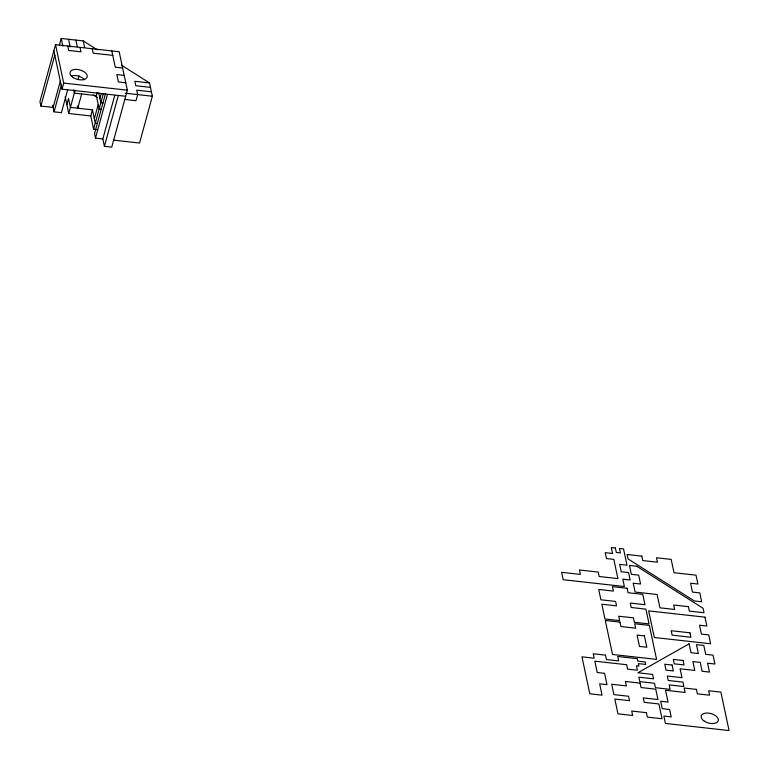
<?xml version="1.0" encoding="UTF-8"?>
<svg xmlns="http://www.w3.org/2000/svg" width="769" height="769" viewBox="0 0 769 769"><rect width="100%" height="100%" fill="white"/><g stroke="black" fill="none" stroke-linecap="round" stroke-linejoin="round"><path stroke-width="1.15" d="M114.725 95.481L102.835 138.939L104.411 146.331L111.755 147.148L127.337 90.175L119.166 51.744L55.531 44.65L39.94 101.623L40.882 106.055L53.128 107.42L60.443 80.678M40.882 106.055L54.801 55.185M59.338 45.294L61.212 38.45L83.244 40.911L97.307 49.822M67.653 89.848L61.414 112.678L54.07 111.851L61.558 84.465M125.664 96.279L62.029 89.185L63.702 83.081L55.531 44.65M66.865 104.622L68.537 98.519L70.421 107.391L92.453 109.852L95.279 123.146L97.538 123.405M97 129.634L93.607 129.25L90.78 115.956L68.749 113.495L75.151 90.098M78.15 79.13L79.082 75.737M81.658 93.962L77.765 108.208L77.294 105.987M90.78 115.956L92.453 109.852M101.431 109.16L99.172 108.91L96.346 95.606L97.182 92.549M94.337 118.714L98.23 104.469M99.903 98.365L101.143 93.847M93.607 129.25L103.315 93.76M105.478 93.741L94.549 133.691L95.491 138.122L102.835 138.939M95.491 138.122L107.362 94.75M104.411 146.331L118.32 95.462M121.406 65.105L149.532 82.937L152.358 96.24L139.554 143.034L113.706 140.15M112.764 55.358L93.184 53.176L92.242 48.745M122.627 68.008L115.283 67.191L111.822 50.927M124.194 75.4L116.85 74.574L118.426 81.966L125.77 82.792M149.532 82.937L134.844 81.293L135.786 85.734L150.474 87.368M151.416 91.799L136.728 90.165L137.67 94.597L135.998 100.701L124.703 99.441M63.702 83.081L127.337 90.175M125.241 93.212L152.358 96.24M96.346 95.606L74.324 93.145L73.613 89.819M103.104 103.056L100.845 102.806L98.72 92.828M93.203 94.972L97.221 97.519M83.244 40.911L84.657 47.563M80.005 47.38L80.947 51.811L68.71 50.446L67.768 46.015M75.9 40.084L77.313 46.736M68.556 39.267L70.21 47.034M61.212 38.45L62.866 46.207M65.221 96.865L68.749 113.495M53.859 50.754L62.029 89.185M52.657 105.209L54.07 111.851M71.354 75.891A8.853 4.883 15.3 0 1 84.523 79.736M689.12 643.836L637.914 672.76L652.602 674.403L653.544 678.835L638.856 677.201L639.798 681.632L654.486 683.266L655.428 687.707L670.116 689.341L669.174 684.91L683.862 686.544L682.92 682.113L668.232 680.469L667.29 676.038L681.978 677.672L680.094 668.809L694.772 670.443L692.888 661.58L700.232 662.397L702.116 671.26L709.46 672.087L707.576 663.214L714.92 664.031L713.036 655.169L705.692 654.342L703.808 645.479L696.464 644.662L698.348 653.525L691.004 652.708L689.12 643.836M615.383 548.009L611.307 547.557L612.566 553.469L605.222 552.651L606.472 558.563L613.816 559.38L617.901 578.596L599.138 576.5L598.195 572.069L579.432 569.973L580.374 574.405L561.61 572.319L563.177 579.701L624.37 586.536L622.794 579.144L630.138 579.961L628.571 572.569L621.227 571.751L619.66 564.359L627.004 565.177L623.544 548.922L619.468 548.46L620.41 552.901L616.325 552.44L615.383 548.009M641.807 556.131L627.12 554.487L628.062 558.928L694.349 600.954L701.684 601.771L699.8 592.909L692.456 592.082L690.572 583.219L697.916 584.036L696.032 575.164L674 572.713L671.174 559.409L656.495 557.765L657.437 562.206L642.749 560.563L641.807 556.131M636.79 566.272L629.446 565.455L631.33 574.318L638.674 575.135L640.558 584.007L633.214 583.19L635.098 592.053L657.13 594.514L659.956 607.818L674.644 609.452L673.702 605.02L688.39 606.664L689.332 611.095L704.019 612.73L703.077 608.298L636.79 566.272M627.129 588.285L612.441 586.641L613.383 591.082L598.705 589.439L600.897 599.791L615.585 601.425L616.527 605.857L601.839 604.223L604.982 619.007L619.67 620.641L618.728 616.209L633.416 617.843L634.358 622.275L649.046 623.919L645.902 609.135L631.214 607.5L630.272 603.059L644.96 604.703L642.759 594.35L628.071 592.716L627.129 588.285M704.962 617.171L648.661 610.884L654.313 637.491L710.614 643.778L708.73 634.906L701.386 634.089L699.502 625.216L706.846 626.033L704.962 617.171M619.987 622.121L605.299 620.477L612.528 654.477L656.582 659.389L649.353 625.399L634.675 623.755L635.617 628.196L620.929 626.552L619.987 622.121M689.966 632.81L671.202 630.715L672.144 635.156L690.908 637.241L689.966 632.81M644.422 635.905L637.078 635.088L639.491 646.421L646.835 647.238L644.422 635.905M683.103 660.484L673.308 659.389L674.25 663.83L684.045 664.916L683.103 660.484M605.491 655.14L593.255 653.775L594.197 658.206L581.96 656.841L589.813 693.792L602.05 695.157L599.647 683.824L606.991 684.65L604.578 673.317L597.234 672.491L594.831 661.167L626.648 664.714L627.591 669.145L637.376 670.241L636.434 665.8L638.885 666.079L638.366 663.618L645.7 664.435L645.181 661.965L637.837 661.148L637.318 658.687L617.738 656.505L618.68 660.936L606.433 659.571L605.491 655.14M672.116 665.031L664.772 664.214L666.031 670.126L673.375 670.943L672.116 665.031M640.116 683.112L625.428 681.469L626.37 685.91L611.682 684.266L613.883 694.609L628.571 696.253L629.513 700.684L614.825 699.05L617.968 713.834L632.656 715.468L631.714 711.037L646.402 712.671L647.344 717.102L662.022 718.746L658.889 703.962L644.201 702.328L643.259 697.887L657.947 699.53L655.746 689.178L641.058 687.544L640.116 683.112M696.416 689.389L684.17 688.024L685.112 692.456L665.531 690.274L668.05 702.097L660.706 701.28L662.272 708.672L669.616 709.489L671.193 716.881L663.849 716.064L665.416 723.446L729.06 730.55L720.889 692.119L708.653 690.754L709.595 695.186L697.358 693.821L696.416 689.389M704.327 721.197A8.853 4.883 15.3 0 0 718.265 720.63A8.853 4.883 15.3 0 0 706.576 713.046A8.853 4.883 15.3 0 0 704.327 721.197M73.238 77.554A8.853 4.883 15.3 0 0 87.166 76.987A8.853 4.883 15.3 0 0 75.487 69.393A8.853 4.883 15.3 0 0 73.238 77.554"/></g></svg>
